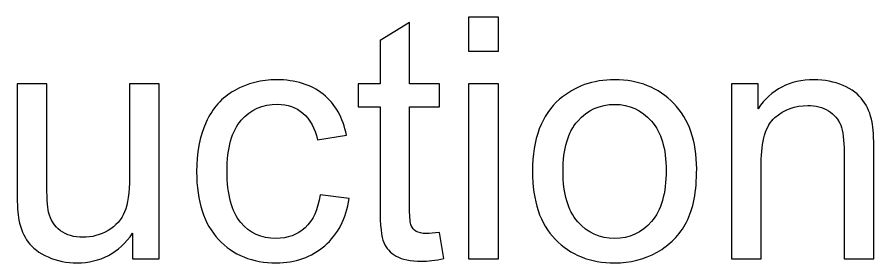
# Model space of a CAD drawing. Header units: inches. Extents: x -11.8 to 11.6, y -5.3 to 5.9.
# Drawn here: x 3.248 to 4.516, y 3.494 to 3.858 of the extents above; entities that cross this region are included whole.
import ezdxf

# ---------------------------------------------------------------- set-up
doc = ezdxf.new("R2010")
doc.units = ezdxf.units.IN
doc.header["$MEASUREMENT"] = 0
doc.layers.add('Layer 1', color=7, linetype='Continuous')

msp = doc.modelspace()

# ---------------------------------------------------------------- linework, layer by layer
at = {"layer": 'Layer 1', "color": 250}
for points, knots in [([(3.9166, 3.8073), (3.9166, 3.8073), (3.9166, 3.8579), (3.9166, 3.8579), (3.9166, 3.8579), (3.9166, 3.8579), (3.9606, 3.8579), (3.9606, 3.8579), (3.9606, 3.8579), (3.9606, 3.8579), (3.9606, 3.8073), (3.9606, 3.8073), (3.9606, 3.8073), (3.9606, 3.8073), (3.9166, 3.8073), (3.9166, 3.8073)], [0, 0, 0, 0, 0.2, 0.2, 0.2, 0.2, 0.4, 0.4, 0.4, 0.4, 0.6, 0.6, 0.6, 0.6, 1, 1, 1, 1]), ([(3.8735, 3.5393), (3.8735, 3.5393), (3.8798, 3.5005), (3.8798, 3.5005), (3.8798, 3.5005), (3.8675, 3.4979), (3.8564, 3.4966), (3.8466, 3.4966), (3.8466, 3.4966), (3.8306, 3.4966), (3.8183, 3.4991), (3.8095, 3.5042), (3.8095, 3.5042), (3.8007, 3.5092), (3.7946, 3.5158), (3.791, 3.5241), (3.791, 3.5241), (3.7874, 3.5323), (3.7856, 3.5496), (3.7856, 3.5759), (3.7856, 3.5759), (3.7856, 3.5759), (3.7856, 3.7251), (3.7856, 3.7251), (3.7856, 3.7251), (3.7856, 3.7251), (3.7533, 3.7251), (3.7533, 3.7251), (3.7533, 3.7251), (3.7533, 3.7251), (3.7533, 3.7593), (3.7533, 3.7593), (3.7533, 3.7593), (3.7533, 3.7593), (3.7856, 3.7593), (3.7856, 3.7593), (3.7856, 3.7593), (3.7856, 3.7593), (3.7856, 3.8235), (3.7856, 3.8235), (3.7856, 3.8235), (3.7856, 3.8235), (3.8293, 3.8498), (3.8293, 3.8498), (3.8293, 3.8498), (3.8293, 3.8498), (3.8293, 3.7593), (3.8293, 3.7593), (3.8293, 3.7593), (3.8293, 3.7593), (3.8735, 3.7593), (3.8735, 3.7593), (3.8735, 3.7593), (3.8735, 3.7593), (3.8735, 3.7251), (3.8735, 3.7251), (3.8735, 3.7251), (3.8735, 3.7251), (3.8293, 3.7251), (3.8293, 3.7251), (3.8293, 3.7251), (3.8293, 3.7251), (3.8293, 3.5735), (3.8293, 3.5735), (3.8293, 3.5735), (3.8293, 3.5609), (3.8301, 3.5529), (3.8316, 3.5493), (3.8316, 3.5493), (3.8331, 3.5458), (3.8356, 3.5429), (3.8391, 3.5408), (3.8391, 3.5408), (3.8426, 3.5387), (3.8476, 3.5376), (3.8541, 3.5376), (3.8541, 3.5376), (3.8591, 3.5376), (3.8655, 3.5382), (3.8735, 3.5393)], [0, 0, 0, 0, 0.047619, 0.047619, 0.047619, 0.047619, 0.095238, 0.095238, 0.095238, 0.095238, 0.142857, 0.142857, 0.142857, 0.142857, 0.190476, 0.190476, 0.190476, 0.190476, 0.238095, 0.238095, 0.238095, 0.238095, 0.285714, 0.285714, 0.285714, 0.285714, 0.333333, 0.333333, 0.333333, 0.333333, 0.380952, 0.380952, 0.380952, 0.380952, 0.428571, 0.428571, 0.428571, 0.428571, 0.47619, 0.47619, 0.47619, 0.47619, 0.52381, 0.52381, 0.52381, 0.52381, 0.571429, 0.571429, 0.571429, 0.571429, 0.619048, 0.619048, 0.619048, 0.619048, 0.666667, 0.666667, 0.666667, 0.666667, 0.714286, 0.714286, 0.714286, 0.714286, 0.761905, 0.761905, 0.761905, 0.761905, 0.809524, 0.809524, 0.809524, 0.809524, 0.857143, 0.857143, 0.857143, 0.857143, 0.904762, 0.904762, 0.904762, 0.904762, 1, 1, 1, 1]), ([(3.4194, 3.5), (3.4194, 3.5), (3.4194, 3.5381), (3.4194, 3.5381), (3.4194, 3.5381), (3.3991, 3.5088), (3.3717, 3.4942), (3.3371, 3.4942), (3.3371, 3.4942), (3.3218, 3.4942), (3.3075, 3.4971), (3.2942, 3.5029), (3.2942, 3.5029), (3.281, 3.5088), (3.2711, 3.5162), (3.2647, 3.525), (3.2647, 3.525), (3.2582, 3.5339), (3.2537, 3.5448), (3.2511, 3.5576), (3.2511, 3.5576), (3.2494, 3.5663), (3.2485, 3.5799), (3.2485, 3.5987), (3.2485, 3.5987), (3.2485, 3.5987), (3.2485, 3.7593), (3.2485, 3.7593), (3.2485, 3.7593), (3.2485, 3.7593), (3.2924, 3.7593), (3.2924, 3.7593), (3.2924, 3.7593), (3.2924, 3.7593), (3.2924, 3.6155), (3.2924, 3.6155), (3.2924, 3.6155), (3.2924, 3.5925), (3.2933, 3.5771), (3.2951, 3.5691), (3.2951, 3.5691), (3.2979, 3.5575), (3.3037, 3.5485), (3.3126, 3.5418), (3.3126, 3.5418), (3.3216, 3.5353), (3.3327, 3.532), (3.3459, 3.532), (3.3459, 3.532), (3.3591, 3.532), (3.3714, 3.5353), (3.383, 3.5421), (3.383, 3.5421), (3.3946, 3.5488), (3.4027, 3.5581), (3.4075, 3.5697), (3.4075, 3.5697), (3.4123, 3.5813), (3.4147, 3.5983), (3.4147, 3.6203), (3.4147, 3.6203), (3.4147, 3.6203), (3.4147, 3.7593), (3.4147, 3.7593), (3.4147, 3.7593), (3.4147, 3.7593), (3.4586, 3.7593), (3.4586, 3.7593), (3.4586, 3.7593), (3.4586, 3.7593), (3.4586, 3.5), (3.4586, 3.5), (3.4586, 3.5), (3.4586, 3.5), (3.4194, 3.5), (3.4194, 3.5)], [0, 0, 0, 0, 0.05, 0.05, 0.05, 0.05, 0.1, 0.1, 0.1, 0.1, 0.15, 0.15, 0.15, 0.15, 0.2, 0.2, 0.2, 0.2, 0.25, 0.25, 0.25, 0.25, 0.3, 0.3, 0.3, 0.3, 0.35, 0.35, 0.35, 0.35, 0.4, 0.4, 0.4, 0.4, 0.45, 0.45, 0.45, 0.45, 0.5, 0.5, 0.5, 0.5, 0.55, 0.55, 0.55, 0.55, 0.6, 0.6, 0.6, 0.6, 0.65, 0.65, 0.65, 0.65, 0.7, 0.7, 0.7, 0.7, 0.75, 0.75, 0.75, 0.75, 0.8, 0.8, 0.8, 0.8, 0.85, 0.85, 0.85, 0.85, 0.9, 0.9, 0.9, 0.9, 1, 1, 1, 1]), ([(3.6967, 3.595), (3.6967, 3.595), (3.7399, 3.5893), (3.7399, 3.5893), (3.7399, 3.5893), (3.7352, 3.5596), (3.7231, 3.5363), (3.7036, 3.5194), (3.7036, 3.5194), (3.6842, 3.5026), (3.6603, 3.4942), (3.632, 3.4942), (3.632, 3.4942), (3.5966, 3.4942), (3.568, 3.5058), (3.5465, 3.5289), (3.5465, 3.5289), (3.5249, 3.5521), (3.5141, 3.5853), (3.5141, 3.6287), (3.5141, 3.6287), (3.5141, 3.6567), (3.5187, 3.6812), (3.528, 3.7022), (3.528, 3.7022), (3.5373, 3.7232), (3.5514, 3.7389), (3.5704, 3.7494), (3.5704, 3.7494), (3.5893, 3.7599), (3.61, 3.7652), (3.6322, 3.7652), (3.6322, 3.7652), (3.6604, 3.7652), (3.6835, 3.758), (3.7013, 3.7438), (3.7013, 3.7438), (3.7192, 3.7295), (3.7307, 3.7093), (3.7358, 3.6831), (3.7358, 3.6831), (3.7358, 3.6831), (3.6931, 3.6765), (3.6931, 3.6765), (3.6931, 3.6765), (3.689, 3.6939), (3.6818, 3.707), (3.6715, 3.7158), (3.6715, 3.7158), (3.6611, 3.7246), (3.6486, 3.729), (3.634, 3.729), (3.634, 3.729), (3.6118, 3.729), (3.5938, 3.7211), (3.58, 3.7052), (3.58, 3.7052), (3.5661, 3.6893), (3.5592, 3.6643), (3.5592, 3.6299), (3.5592, 3.6299), (3.5592, 3.5951), (3.5659, 3.5698), (3.5793, 3.5539), (3.5793, 3.5539), (3.5926, 3.5382), (3.6101, 3.5303), (3.6316, 3.5303), (3.6316, 3.5303), (3.6488, 3.5303), (3.6631, 3.5356), (3.6747, 3.5462), (3.6747, 3.5462), (3.6863, 3.5568), (3.6936, 3.573), (3.6967, 3.595)], [0, 0, 0, 0, 0.05, 0.05, 0.05, 0.05, 0.1, 0.1, 0.1, 0.1, 0.15, 0.15, 0.15, 0.15, 0.2, 0.2, 0.2, 0.2, 0.25, 0.25, 0.25, 0.25, 0.3, 0.3, 0.3, 0.3, 0.35, 0.35, 0.35, 0.35, 0.4, 0.4, 0.4, 0.4, 0.45, 0.45, 0.45, 0.45, 0.5, 0.5, 0.5, 0.5, 0.55, 0.55, 0.55, 0.55, 0.6, 0.6, 0.6, 0.6, 0.65, 0.65, 0.65, 0.65, 0.7, 0.7, 0.7, 0.7, 0.75, 0.75, 0.75, 0.75, 0.8, 0.8, 0.8, 0.8, 0.85, 0.85, 0.85, 0.85, 0.9, 0.9, 0.9, 0.9, 1, 1, 1, 1]), ([(3.9166, 3.5), (3.9166, 3.5), (3.9166, 3.7593), (3.9166, 3.7593), (3.9166, 3.7593), (3.9166, 3.7593), (3.9606, 3.7593), (3.9606, 3.7593), (3.9606, 3.7593), (3.9606, 3.7593), (3.9606, 3.5), (3.9606, 3.5), (3.9606, 3.5), (3.9606, 3.5), (3.9166, 3.5), (3.9166, 3.5)], [0, 0, 0, 0, 0.2, 0.2, 0.2, 0.2, 0.4, 0.4, 0.4, 0.4, 0.6, 0.6, 0.6, 0.6, 1, 1, 1, 1]), ([(4.0111, 3.6297), (4.0111, 3.6777), (4.0245, 3.7133), (4.0512, 3.7363), (4.0512, 3.7363), (4.0735, 3.7555), (4.1006, 3.7652), (4.1327, 3.7652), (4.1327, 3.7652), (4.1684, 3.7652), (4.1976, 3.7535), (4.2201, 3.7301), (4.2201, 3.7301), (4.2428, 3.7068), (4.2541, 3.6745), (4.2541, 3.6333), (4.2541, 3.6333), (4.2541, 3.5999), (4.2491, 3.5737), (4.2391, 3.5546), (4.2391, 3.5546), (4.2291, 3.5354), (4.2145, 3.5206), (4.1954, 3.51), (4.1954, 3.51), (4.1762, 3.4994), (4.1554, 3.4942), (4.1327, 3.4942), (4.1327, 3.4942), (4.0965, 3.4942), (4.0671, 3.5058), (4.0447, 3.5291), (4.0447, 3.5291), (4.0223, 3.5523), (4.0111, 3.5858), (4.0111, 3.6297)], [0, 0, 0, 0, 0.1, 0.1, 0.1, 0.1, 0.2, 0.2, 0.2, 0.2, 0.3, 0.3, 0.3, 0.3, 0.4, 0.4, 0.4, 0.4, 0.5, 0.5, 0.5, 0.5, 0.6, 0.6, 0.6, 0.6, 0.7, 0.7, 0.7, 0.7, 0.8, 0.8, 0.8, 0.8, 1, 1, 1, 1]), ([(4.3056, 3.5), (4.3056, 3.5), (4.3056, 3.7593), (4.3056, 3.7593), (4.3056, 3.7593), (4.3056, 3.7593), (4.3451, 3.7593), (4.3451, 3.7593), (4.3451, 3.7593), (4.3451, 3.7593), (4.3451, 3.7224), (4.3451, 3.7224), (4.3451, 3.7224), (4.3642, 3.7509), (4.3917, 3.7652), (4.4276, 3.7652), (4.4276, 3.7652), (4.4433, 3.7652), (4.4576, 3.7623), (4.4707, 3.7568), (4.4707, 3.7568), (4.4839, 3.7511), (4.4936, 3.7438), (4.5001, 3.7346), (4.5001, 3.7346), (4.5067, 3.7255), (4.5112, 3.7147), (4.5139, 3.7022), (4.5139, 3.7022), (4.5155, 3.694), (4.5163, 3.6798), (4.5163, 3.6594), (4.5163, 3.6594), (4.5163, 3.6594), (4.5163, 3.5), (4.5163, 3.5), (4.5163, 3.5), (4.5163, 3.5), (4.4723, 3.5), (4.4723, 3.5), (4.4723, 3.5), (4.4723, 3.5), (4.4723, 3.6578), (4.4723, 3.6578), (4.4723, 3.6578), (4.4723, 3.6756), (4.4706, 3.689), (4.4672, 3.6979), (4.4672, 3.6979), (4.4638, 3.7068), (4.4577, 3.7138), (4.4491, 3.7191), (4.4491, 3.7191), (4.4403, 3.7244), (4.4301, 3.7271), (4.4184, 3.7271), (4.4184, 3.7271), (4.3996, 3.7271), (4.3836, 3.7211), (4.3699, 3.7093), (4.3699, 3.7093), (4.3563, 3.6973), (4.3496, 3.6748), (4.3496, 3.6416), (4.3496, 3.6416), (4.3496, 3.6416), (4.3496, 3.5), (4.3496, 3.5), (4.3496, 3.5), (4.3496, 3.5), (4.3056, 3.5), (4.3056, 3.5)], [0, 0, 0, 0, 0.052632, 0.052632, 0.052632, 0.052632, 0.105263, 0.105263, 0.105263, 0.105263, 0.157895, 0.157895, 0.157895, 0.157895, 0.210526, 0.210526, 0.210526, 0.210526, 0.263158, 0.263158, 0.263158, 0.263158, 0.315789, 0.315789, 0.315789, 0.315789, 0.368421, 0.368421, 0.368421, 0.368421, 0.421053, 0.421053, 0.421053, 0.421053, 0.473684, 0.473684, 0.473684, 0.473684, 0.526316, 0.526316, 0.526316, 0.526316, 0.578947, 0.578947, 0.578947, 0.578947, 0.631579, 0.631579, 0.631579, 0.631579, 0.684211, 0.684211, 0.684211, 0.684211, 0.736842, 0.736842, 0.736842, 0.736842, 0.789474, 0.789474, 0.789474, 0.789474, 0.842105, 0.842105, 0.842105, 0.842105, 0.894737, 0.894737, 0.894737, 0.894737, 1, 1, 1, 1]), ([(4.0563, 3.6297), (4.0563, 3.5964), (4.0636, 3.5716), (4.0781, 3.5551), (4.0781, 3.5551), (4.0926, 3.5385), (4.1108, 3.5303), (4.1327, 3.5303), (4.1327, 3.5303), (4.1546, 3.5303), (4.1727, 3.5386), (4.1872, 3.5552), (4.1872, 3.5552), (4.2016, 3.5718), (4.2089, 3.5971), (4.2089, 3.6311), (4.2089, 3.6311), (4.2089, 3.6632), (4.2016, 3.6875), (4.1871, 3.704), (4.1871, 3.704), (4.1725, 3.7205), (4.1544, 3.7288), (4.1327, 3.7288), (4.1327, 3.7288), (4.1108, 3.7288), (4.0926, 3.7205), (4.0781, 3.7041), (4.0781, 3.7041), (4.0636, 3.6877), (4.0563, 3.6628), (4.0563, 3.6297)], [0, 0, 0, 0, 0.111111, 0.111111, 0.111111, 0.111111, 0.222222, 0.222222, 0.222222, 0.222222, 0.333333, 0.333333, 0.333333, 0.333333, 0.444444, 0.444444, 0.444444, 0.444444, 0.555556, 0.555556, 0.555556, 0.555556, 0.666667, 0.666667, 0.666667, 0.666667, 0.777778, 0.777778, 0.777778, 0.777778, 1, 1, 1, 1])]:
    msp.add_open_spline(points, degree=3, knots=knots, dxfattribs=at)
at = {"layer": 'Layer 1', "color": 250, "lineweight": 9}
for points, knots in [([(3.9166, 3.8073), (3.9166, 3.8073), (3.9166, 3.8579), (3.9166, 3.8579), (3.9166, 3.8579), (3.9166, 3.8579), (3.9606, 3.8579), (3.9606, 3.8579), (3.9606, 3.8579), (3.9606, 3.8579), (3.9606, 3.8073), (3.9606, 3.8073), (3.9606, 3.8073), (3.9606, 3.8073), (3.9166, 3.8073), (3.9166, 3.8073)], [0, 0, 0, 0, 0.2, 0.2, 0.2, 0.2, 0.4, 0.4, 0.4, 0.4, 0.6, 0.6, 0.6, 0.6, 1, 1, 1, 1]), ([(3.8735, 3.5393), (3.8735, 3.5393), (3.8798, 3.5005), (3.8798, 3.5005), (3.8798, 3.5005), (3.8675, 3.4979), (3.8564, 3.4966), (3.8466, 3.4966), (3.8466, 3.4966), (3.8306, 3.4966), (3.8183, 3.4991), (3.8095, 3.5042), (3.8095, 3.5042), (3.8007, 3.5092), (3.7946, 3.5158), (3.791, 3.5241), (3.791, 3.5241), (3.7874, 3.5323), (3.7856, 3.5496), (3.7856, 3.5759), (3.7856, 3.5759), (3.7856, 3.5759), (3.7856, 3.7251), (3.7856, 3.7251), (3.7856, 3.7251), (3.7856, 3.7251), (3.7533, 3.7251), (3.7533, 3.7251), (3.7533, 3.7251), (3.7533, 3.7251), (3.7533, 3.7593), (3.7533, 3.7593), (3.7533, 3.7593), (3.7533, 3.7593), (3.7856, 3.7593), (3.7856, 3.7593), (3.7856, 3.7593), (3.7856, 3.7593), (3.7856, 3.8235), (3.7856, 3.8235), (3.7856, 3.8235), (3.7856, 3.8235), (3.8293, 3.8498), (3.8293, 3.8498), (3.8293, 3.8498), (3.8293, 3.8498), (3.8293, 3.7593), (3.8293, 3.7593), (3.8293, 3.7593), (3.8293, 3.7593), (3.8735, 3.7593), (3.8735, 3.7593), (3.8735, 3.7593), (3.8735, 3.7593), (3.8735, 3.7251), (3.8735, 3.7251), (3.8735, 3.7251), (3.8735, 3.7251), (3.8293, 3.7251), (3.8293, 3.7251), (3.8293, 3.7251), (3.8293, 3.7251), (3.8293, 3.5735), (3.8293, 3.5735), (3.8293, 3.5735), (3.8293, 3.5609), (3.8301, 3.5529), (3.8316, 3.5493), (3.8316, 3.5493), (3.8331, 3.5458), (3.8356, 3.5429), (3.8391, 3.5408), (3.8391, 3.5408), (3.8426, 3.5387), (3.8476, 3.5376), (3.8541, 3.5376), (3.8541, 3.5376), (3.8591, 3.5376), (3.8655, 3.5382), (3.8735, 3.5393)], [0, 0, 0, 0, 0.047619, 0.047619, 0.047619, 0.047619, 0.095238, 0.095238, 0.095238, 0.095238, 0.142857, 0.142857, 0.142857, 0.142857, 0.190476, 0.190476, 0.190476, 0.190476, 0.238095, 0.238095, 0.238095, 0.238095, 0.285714, 0.285714, 0.285714, 0.285714, 0.333333, 0.333333, 0.333333, 0.333333, 0.380952, 0.380952, 0.380952, 0.380952, 0.428571, 0.428571, 0.428571, 0.428571, 0.47619, 0.47619, 0.47619, 0.47619, 0.52381, 0.52381, 0.52381, 0.52381, 0.571429, 0.571429, 0.571429, 0.571429, 0.619048, 0.619048, 0.619048, 0.619048, 0.666667, 0.666667, 0.666667, 0.666667, 0.714286, 0.714286, 0.714286, 0.714286, 0.761905, 0.761905, 0.761905, 0.761905, 0.809524, 0.809524, 0.809524, 0.809524, 0.857143, 0.857143, 0.857143, 0.857143, 0.904762, 0.904762, 0.904762, 0.904762, 1, 1, 1, 1]), ([(3.4194, 3.5), (3.4194, 3.5), (3.4194, 3.5381), (3.4194, 3.5381), (3.4194, 3.5381), (3.3991, 3.5088), (3.3717, 3.4942), (3.3371, 3.4942), (3.3371, 3.4942), (3.3218, 3.4942), (3.3075, 3.4971), (3.2942, 3.5029), (3.2942, 3.5029), (3.281, 3.5088), (3.2711, 3.5162), (3.2647, 3.525), (3.2647, 3.525), (3.2582, 3.5339), (3.2537, 3.5448), (3.2511, 3.5576), (3.2511, 3.5576), (3.2494, 3.5663), (3.2485, 3.5799), (3.2485, 3.5987), (3.2485, 3.5987), (3.2485, 3.5987), (3.2485, 3.7593), (3.2485, 3.7593), (3.2485, 3.7593), (3.2485, 3.7593), (3.2924, 3.7593), (3.2924, 3.7593), (3.2924, 3.7593), (3.2924, 3.7593), (3.2924, 3.6155), (3.2924, 3.6155), (3.2924, 3.6155), (3.2924, 3.5925), (3.2933, 3.5771), (3.2951, 3.5691), (3.2951, 3.5691), (3.2979, 3.5575), (3.3037, 3.5485), (3.3126, 3.5418), (3.3126, 3.5418), (3.3216, 3.5353), (3.3327, 3.532), (3.3459, 3.532), (3.3459, 3.532), (3.3591, 3.532), (3.3714, 3.5353), (3.383, 3.5421), (3.383, 3.5421), (3.3946, 3.5488), (3.4027, 3.5581), (3.4075, 3.5697), (3.4075, 3.5697), (3.4123, 3.5813), (3.4147, 3.5983), (3.4147, 3.6203), (3.4147, 3.6203), (3.4147, 3.6203), (3.4147, 3.7593), (3.4147, 3.7593), (3.4147, 3.7593), (3.4147, 3.7593), (3.4586, 3.7593), (3.4586, 3.7593), (3.4586, 3.7593), (3.4586, 3.7593), (3.4586, 3.5), (3.4586, 3.5), (3.4586, 3.5), (3.4586, 3.5), (3.4194, 3.5), (3.4194, 3.5)], [0, 0, 0, 0, 0.05, 0.05, 0.05, 0.05, 0.1, 0.1, 0.1, 0.1, 0.15, 0.15, 0.15, 0.15, 0.2, 0.2, 0.2, 0.2, 0.25, 0.25, 0.25, 0.25, 0.3, 0.3, 0.3, 0.3, 0.35, 0.35, 0.35, 0.35, 0.4, 0.4, 0.4, 0.4, 0.45, 0.45, 0.45, 0.45, 0.5, 0.5, 0.5, 0.5, 0.55, 0.55, 0.55, 0.55, 0.6, 0.6, 0.6, 0.6, 0.65, 0.65, 0.65, 0.65, 0.7, 0.7, 0.7, 0.7, 0.75, 0.75, 0.75, 0.75, 0.8, 0.8, 0.8, 0.8, 0.85, 0.85, 0.85, 0.85, 0.9, 0.9, 0.9, 0.9, 1, 1, 1, 1]), ([(3.6967, 3.595), (3.6967, 3.595), (3.7399, 3.5893), (3.7399, 3.5893), (3.7399, 3.5893), (3.7352, 3.5596), (3.7231, 3.5363), (3.7036, 3.5194), (3.7036, 3.5194), (3.6842, 3.5026), (3.6603, 3.4942), (3.632, 3.4942), (3.632, 3.4942), (3.5966, 3.4942), (3.568, 3.5058), (3.5465, 3.5289), (3.5465, 3.5289), (3.5249, 3.5521), (3.5141, 3.5853), (3.5141, 3.6287), (3.5141, 3.6287), (3.5141, 3.6567), (3.5187, 3.6812), (3.528, 3.7022), (3.528, 3.7022), (3.5373, 3.7232), (3.5514, 3.7389), (3.5704, 3.7494), (3.5704, 3.7494), (3.5893, 3.7599), (3.61, 3.7652), (3.6322, 3.7652), (3.6322, 3.7652), (3.6604, 3.7652), (3.6835, 3.758), (3.7013, 3.7438), (3.7013, 3.7438), (3.7192, 3.7295), (3.7307, 3.7093), (3.7358, 3.6831), (3.7358, 3.6831), (3.7358, 3.6831), (3.6931, 3.6765), (3.6931, 3.6765), (3.6931, 3.6765), (3.689, 3.6939), (3.6818, 3.707), (3.6715, 3.7158), (3.6715, 3.7158), (3.6611, 3.7246), (3.6486, 3.729), (3.634, 3.729), (3.634, 3.729), (3.6118, 3.729), (3.5938, 3.7211), (3.58, 3.7052), (3.58, 3.7052), (3.5661, 3.6893), (3.5592, 3.6643), (3.5592, 3.6299), (3.5592, 3.6299), (3.5592, 3.5951), (3.5659, 3.5698), (3.5793, 3.5539), (3.5793, 3.5539), (3.5926, 3.5382), (3.6101, 3.5303), (3.6316, 3.5303), (3.6316, 3.5303), (3.6488, 3.5303), (3.6631, 3.5356), (3.6747, 3.5462), (3.6747, 3.5462), (3.6863, 3.5568), (3.6936, 3.573), (3.6967, 3.595)], [0, 0, 0, 0, 0.05, 0.05, 0.05, 0.05, 0.1, 0.1, 0.1, 0.1, 0.15, 0.15, 0.15, 0.15, 0.2, 0.2, 0.2, 0.2, 0.25, 0.25, 0.25, 0.25, 0.3, 0.3, 0.3, 0.3, 0.35, 0.35, 0.35, 0.35, 0.4, 0.4, 0.4, 0.4, 0.45, 0.45, 0.45, 0.45, 0.5, 0.5, 0.5, 0.5, 0.55, 0.55, 0.55, 0.55, 0.6, 0.6, 0.6, 0.6, 0.65, 0.65, 0.65, 0.65, 0.7, 0.7, 0.7, 0.7, 0.75, 0.75, 0.75, 0.75, 0.8, 0.8, 0.8, 0.8, 0.85, 0.85, 0.85, 0.85, 0.9, 0.9, 0.9, 0.9, 1, 1, 1, 1]), ([(3.9166, 3.5), (3.9166, 3.5), (3.9166, 3.7593), (3.9166, 3.7593), (3.9166, 3.7593), (3.9166, 3.7593), (3.9606, 3.7593), (3.9606, 3.7593), (3.9606, 3.7593), (3.9606, 3.7593), (3.9606, 3.5), (3.9606, 3.5), (3.9606, 3.5), (3.9606, 3.5), (3.9166, 3.5), (3.9166, 3.5)], [0, 0, 0, 0, 0.2, 0.2, 0.2, 0.2, 0.4, 0.4, 0.4, 0.4, 0.6, 0.6, 0.6, 0.6, 1, 1, 1, 1]), ([(4.0111, 3.6297), (4.0111, 3.6777), (4.0245, 3.7133), (4.0512, 3.7363), (4.0512, 3.7363), (4.0735, 3.7555), (4.1006, 3.7652), (4.1327, 3.7652), (4.1327, 3.7652), (4.1684, 3.7652), (4.1976, 3.7535), (4.2201, 3.7301), (4.2201, 3.7301), (4.2428, 3.7068), (4.2541, 3.6745), (4.2541, 3.6333), (4.2541, 3.6333), (4.2541, 3.5999), (4.2491, 3.5737), (4.2391, 3.5546), (4.2391, 3.5546), (4.2291, 3.5354), (4.2145, 3.5206), (4.1954, 3.51), (4.1954, 3.51), (4.1762, 3.4994), (4.1554, 3.4942), (4.1327, 3.4942), (4.1327, 3.4942), (4.0965, 3.4942), (4.0671, 3.5058), (4.0447, 3.5291), (4.0447, 3.5291), (4.0223, 3.5523), (4.0111, 3.5858), (4.0111, 3.6297)], [0, 0, 0, 0, 0.1, 0.1, 0.1, 0.1, 0.2, 0.2, 0.2, 0.2, 0.3, 0.3, 0.3, 0.3, 0.4, 0.4, 0.4, 0.4, 0.5, 0.5, 0.5, 0.5, 0.6, 0.6, 0.6, 0.6, 0.7, 0.7, 0.7, 0.7, 0.8, 0.8, 0.8, 0.8, 1, 1, 1, 1]), ([(4.3056, 3.5), (4.3056, 3.5), (4.3056, 3.7593), (4.3056, 3.7593), (4.3056, 3.7593), (4.3056, 3.7593), (4.3451, 3.7593), (4.3451, 3.7593), (4.3451, 3.7593), (4.3451, 3.7593), (4.3451, 3.7224), (4.3451, 3.7224), (4.3451, 3.7224), (4.3642, 3.7509), (4.3917, 3.7652), (4.4276, 3.7652), (4.4276, 3.7652), (4.4433, 3.7652), (4.4576, 3.7623), (4.4707, 3.7568), (4.4707, 3.7568), (4.4839, 3.7511), (4.4936, 3.7438), (4.5001, 3.7346), (4.5001, 3.7346), (4.5067, 3.7255), (4.5112, 3.7147), (4.5139, 3.7022), (4.5139, 3.7022), (4.5155, 3.694), (4.5163, 3.6798), (4.5163, 3.6594), (4.5163, 3.6594), (4.5163, 3.6594), (4.5163, 3.5), (4.5163, 3.5), (4.5163, 3.5), (4.5163, 3.5), (4.4723, 3.5), (4.4723, 3.5), (4.4723, 3.5), (4.4723, 3.5), (4.4723, 3.6578), (4.4723, 3.6578), (4.4723, 3.6578), (4.4723, 3.6756), (4.4706, 3.689), (4.4672, 3.6979), (4.4672, 3.6979), (4.4638, 3.7068), (4.4577, 3.7138), (4.4491, 3.7191), (4.4491, 3.7191), (4.4403, 3.7244), (4.4301, 3.7271), (4.4184, 3.7271), (4.4184, 3.7271), (4.3996, 3.7271), (4.3836, 3.7211), (4.3699, 3.7093), (4.3699, 3.7093), (4.3563, 3.6973), (4.3496, 3.6748), (4.3496, 3.6416), (4.3496, 3.6416), (4.3496, 3.6416), (4.3496, 3.5), (4.3496, 3.5), (4.3496, 3.5), (4.3496, 3.5), (4.3056, 3.5), (4.3056, 3.5)], [0, 0, 0, 0, 0.052632, 0.052632, 0.052632, 0.052632, 0.105263, 0.105263, 0.105263, 0.105263, 0.157895, 0.157895, 0.157895, 0.157895, 0.210526, 0.210526, 0.210526, 0.210526, 0.263158, 0.263158, 0.263158, 0.263158, 0.315789, 0.315789, 0.315789, 0.315789, 0.368421, 0.368421, 0.368421, 0.368421, 0.421053, 0.421053, 0.421053, 0.421053, 0.473684, 0.473684, 0.473684, 0.473684, 0.526316, 0.526316, 0.526316, 0.526316, 0.578947, 0.578947, 0.578947, 0.578947, 0.631579, 0.631579, 0.631579, 0.631579, 0.684211, 0.684211, 0.684211, 0.684211, 0.736842, 0.736842, 0.736842, 0.736842, 0.789474, 0.789474, 0.789474, 0.789474, 0.842105, 0.842105, 0.842105, 0.842105, 0.894737, 0.894737, 0.894737, 0.894737, 1, 1, 1, 1]), ([(4.0563, 3.6297), (4.0563, 3.5964), (4.0636, 3.5716), (4.0781, 3.5551), (4.0781, 3.5551), (4.0926, 3.5385), (4.1108, 3.5303), (4.1327, 3.5303), (4.1327, 3.5303), (4.1546, 3.5303), (4.1727, 3.5386), (4.1872, 3.5552), (4.1872, 3.5552), (4.2016, 3.5718), (4.2089, 3.5971), (4.2089, 3.6311), (4.2089, 3.6311), (4.2089, 3.6632), (4.2016, 3.6875), (4.1871, 3.704), (4.1871, 3.704), (4.1725, 3.7205), (4.1544, 3.7288), (4.1327, 3.7288), (4.1327, 3.7288), (4.1108, 3.7288), (4.0926, 3.7205), (4.0781, 3.7041), (4.0781, 3.7041), (4.0636, 3.6877), (4.0563, 3.6628), (4.0563, 3.6297)], [0, 0, 0, 0, 0.111111, 0.111111, 0.111111, 0.111111, 0.222222, 0.222222, 0.222222, 0.222222, 0.333333, 0.333333, 0.333333, 0.333333, 0.444444, 0.444444, 0.444444, 0.444444, 0.555556, 0.555556, 0.555556, 0.555556, 0.666667, 0.666667, 0.666667, 0.666667, 0.777778, 0.777778, 0.777778, 0.777778, 1, 1, 1, 1])]:
    msp.add_open_spline(points, degree=3, knots=knots, dxfattribs=at)

doc.saveas('drawing.dxf')
